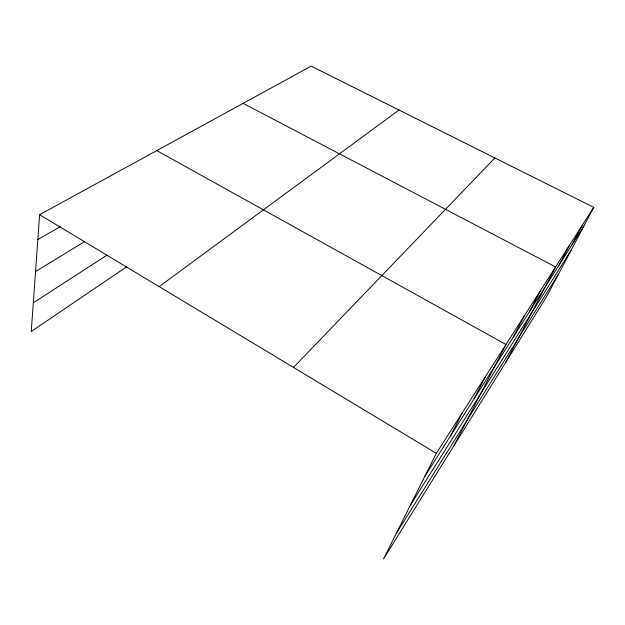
<?xml version="1.0" encoding="UTF-8"?>
<svg xmlns="http://www.w3.org/2000/svg" width="625" height="625" viewBox="0 0 625 625"><rect width="100%" height="100%" fill="white"/><g stroke="black" fill="none" stroke-linecap="round" stroke-linejoin="round"><path stroke-width="0.94" d="M593.75 207.359L436.32 453.359L383.562 558.875L546.531 296.734L593.75 207.359L311.156 66.125L39.617 214.711L31.25 331.508L126.703 266.734M450.93 435.219L462.211 412.898M474.117 398.734L485.281 376.844M454.094 445.414L505.969 344.523L156.773 150.602M513.25 337.156L524.094 316.203M529.914 310.945L540.57 290.461M505.859 362.148L555.602 266.969L243.109 103.359M559.125 264.984L569.383 245.438M572 244.734L582.055 225.633M396.398 533.203L558.359 274.344M410.445 505.102L571.055 250.312M424.961 476.07L583.898 226.016M293.508 367.445L494.898 157.961M159.148 286.617L398.984 110.023M33.305 302.797L107.055 255.117M35.539 271.586L84.328 241.758M37.836 239.578L60.664 226.445M39.617 214.711L436.32 453.359"/></g></svg>
